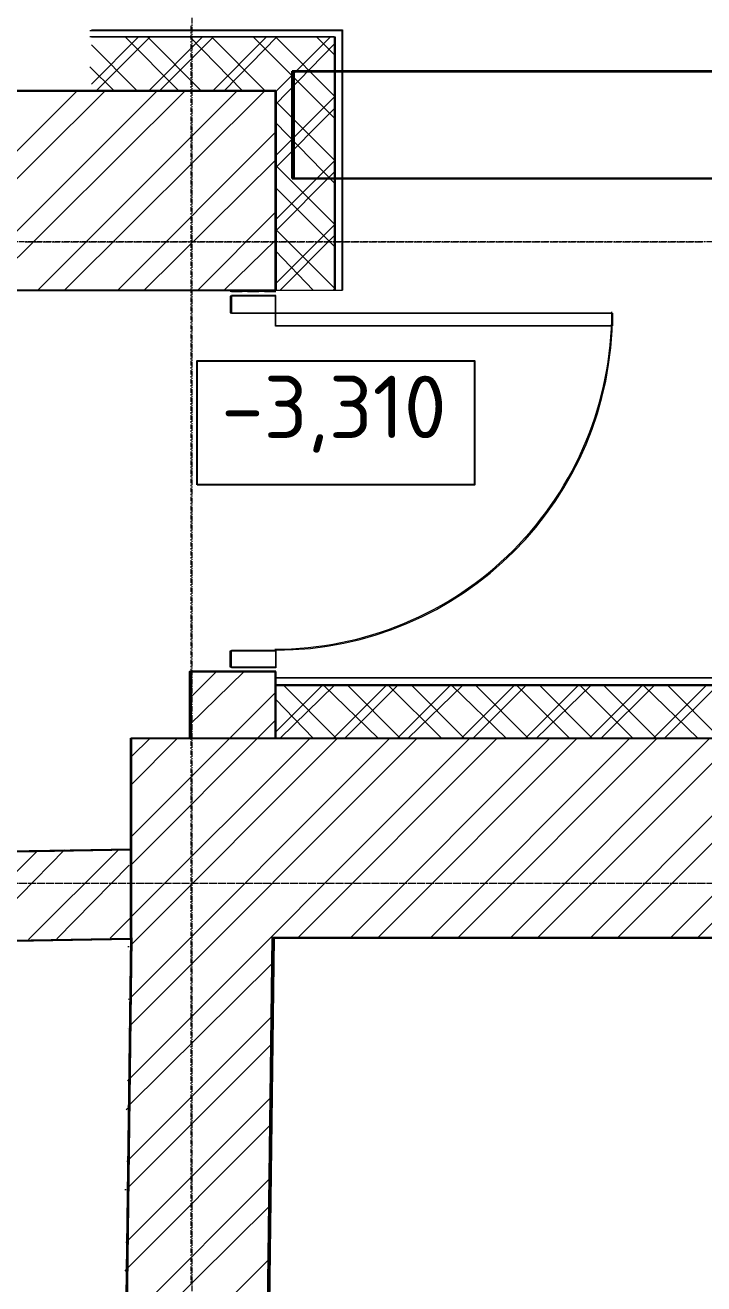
# Model space of a CAD drawing. Header units: millimetres. Extents: x -10178924 to 11692288, y -947381 to 58396.
# Drawn here: x 762690 to 764595, y -814164 to -810634 of the extents above; entities that cross this region are included whole.
import ezdxf

# ---------------------------------------------------------------- set-up
doc = ezdxf.new("R2010")
doc.units = ezdxf.units.MM
doc.linetypes.add('HIDDEN', pattern=[9.525, 6.35, -3.175])
doc.linetypes.add('осевая', pattern=[50.8, 31.75, -6.35, 6.35, -6.35])
for name, color, linetype, lineweight in [('PDF _0', 7, 'Continuous', 9), ('PDF _Текст', 7, 'Continuous', 5), ('АР_Двери', 250, 'Continuous', 9), ('Двери', 7, 'Continuous', 9), ('Основная ГКЛ', 250, 'Continuous', 9), ('Отделка СТЕН', 6, 'Continuous', 13), ('Размеры осевые', 153, 'Continuous', 9), ('Стены внутренние', 7, 'Continuous', 18), ('Стены.1', 7, 'Continuous', 25), ('ШТРИХОВКА', 252, 'Continuous', 15)]:
    doc.layers.add(name, color=color, linetype=linetype, lineweight=lineweight)
for name, color, linetype, true_color in [('PDF _АР_Двери', 7, 'Continuous', 0x545454), ('PDF _Основная ГКЛ', 7, 'Continuous', 0x545454), ('PDF _Отметки', 7, 'Continuous', 0x7f9fff), ('PDF _Размеры осевые', 7, 'Continuous', 0x5d6970), ('PDF _штриховка', 7, 'Continuous', 0x95834a)]:
    doc.layers.add(name, color=color, linetype=linetype, true_color=true_color)
for name, color, linetype in [('PDF _Лестницы _ крыльца.1', 7, 'Continuous'), ('PDF _Отделка СТЕН', 6, 'Continuous'), ('PDF _Стены внутр.1', 7, 'Continuous'), ('PDF _Стены.1', 7, 'Continuous'), ('Лестницы _ крыльца.1', 7, 'Continuous'), ('Стены внутр.1', 7, 'Continuous')]:
    doc.layers.add(name, color=color, linetype=linetype)
doc.layers.add('PDF _Стены внутренние', color=7, linetype='Continuous', lineweight=9, true_color=0x7f7f7f)
doc.styles.add('PDF ISOCPEUR', font='isocpeur.ttf')
pattern_1 = [(45, (-79853.19, 25128.16), (-112.2532, 112.2532), [])]

# ---------------------------------------------------------------- blocks, each defined once
blk = doc.blocks.new('*U2228')
at = {"layer": 'АР_Двери'}
for points in [[(-994.8, 0), (-1044.8, 0), (-1044.8, 125), (-994.8, 125)], [(-50, 0), (0, 0), (0, 125), (-50, 125)], [(-50, -944.8), (-85, -944.8), (-85, 0), (-50, 0)]]:
    blk.add_lwpolyline(points, close=True, dxfattribs=at)
blk.add_arc((-50, 0), 944.8, 180, 270, dxfattribs=at)
at = {"layer": 'Основная ГКЛ', "linetype": 'HIDDEN', "ltscale": 5}
for p, q in [((-1054.8, 125), (-1054.8, 0)), ((10, 0), (10, 125))]:
    blk.add_line(p, q, dxfattribs=at)
blk = doc.blocks.new('A$C5282721b')
at = {"layer": 'Отделка СТЕН', "true_color": 0x000000, "transparency": 33554687}
h = blk.add_hatch(dxfattribs=at)
h.set_pattern_fill('ANSI37', color=18, scale=40)
h.set_pattern_definition([(45, (-79686.8, 25228.16), (-89.80256, 89.80256), []), (135, (-79686.8, 25228.16), (-89.80256, -89.80256), [])])
h.paths.add_polyline_path([(44326.74, -31692.839), (41201.511, -31692.839), (41035.118, -31692.839), (41035.118, -31842.839), (41356.355, -31842.839), (44263.903, -31842.839)])
h.paths.add_polyline_path([(41201.511, -29876.036), (40517.282, -29876.036), (40517.282, -30026.036), (41035.118, -30026.036), (41035.118, -30586.036), (41201.511, -30586.036)])
at = {"layer": 'ШТРИХОВКА', "ltscale": 100, "true_color": 0x000000, "transparency": 33554687}
h = blk.add_hatch(dxfattribs=at)
h.set_pattern_fill('ANSI31', color=18, scale=50)
h.set_pattern_definition(pattern_1)
edge = h.paths.add_edge_path()
edge.add_line((36498.921, -37009.188), (36898.882, -37014.787))
edge.add_line((36898.882, -37014.787), (36964.029, -32428.119))
edge.add_line((36964.029, -32428.119), (37032.722, -32428.119))
edge.add_line((37032.722, -32428.119), (37032.722, -30586.036))
edge.add_line((37032.722, -30586.036), (38904.657, -30586.036))
edge.add_line((38904.657, -30586.036), (38902.425, -30898.17))
edge.add_line((38902.425, -30898.17), (39152.455, -30898.17))
edge.add_line((39152.455, -30898.17), (39154.793, -30586.036))
edge.add_line((39154.793, -30586.036), (41035.118, -30586.036))
edge.add_line((41035.118, -30586.036), (41035.118, -30412.839))
edge.add_line((41035.118, -30412.839), (41035.118, -30026.036))
edge.add_line((41035.118, -30026.036), (36472.722, -30026.036))
edge.add_line((36472.722, -30026.036), (36472.722, -31868.119))
edge.add_line((36472.722, -31868.119), (30542.101, -31868.119))
edge.add_line((30542.101, -31868.119), (30542.101, -32424.051))
edge.add_line((30542.101, -32424.051), (36563.99, -32428.119))
edge.add_line((36563.99, -32428.119), (36498.921, -37066.477))
h.paths.add_polyline_path([(25192.811, -31868.119), (17563.142, -31868.119), (17563.142, -30066.63), (12841.199, -30066.63), (12841.199, -31868.119), (7024.898, -31868.119), (7024.898, -31969.641), (7024.898, -32428.119), (13001.199, -32428.119), (13001.199, -38443.071), (10379.676, -38473.857), (10379.676, -38873.885), (13001.199, -38843.098), (13401.199, -38838.401), (13401.199, -32428.119), (13401.199, -30626.63), (17003.142, -30626.63), (17003.142, -32428.119), (17003.142, -38795.762), (36871.442, -38820.294), (36872.104, -38529.718), (36884.044, -38081.988), (36484.836, -38082.681), (36480.32, -38405.312), (17403.142, -38395.958), (17403.142, -32428.119), (25753.823, -32428.119), (25753.823, -31968.119)])
h = blk.add_hatch(dxfattribs=at)
h.set_pattern_fill('ANSI31', color=18, scale=50)
h.set_pattern_definition(pattern_1)
h.paths.add_polyline_path([(5440.998, -31868.119), (-7386.275, -31868.119), (-7386.275, -48296.478), (61378.75, -48296.478), (61378.75, -31842.839), (41035.118, -31842.839), (41035.118, -31656.036), (40796.248, -31656.036), (40796.248, -31842.839), (40629.962, -31842.839), (40629.962, -31942.839), (40605.14, -34348.621), (40629.93, -32405.355), (39128.581, -32429.908), (40629.962, -32402.839), (40629.675, -32155.326), (39132.149, -32179.816), (39135.64, -31968.17), (38886.085, -31968.17), (38879.867, -32433.975), (40623.548, -32405.459), (40553.111, -38427.181), (40243.01, -38425.516), (40241.748, -38827.97), (43340.219, -38835.027), (43340.219, -38442.147), (40953.116, -38429.329), (41029.994, -32402.839), (54378.974, -32402.839), (54378.974, -35923.465), (54778.974, -35923.465), (54778.974, -32402.839), (60818.75, -32402.839), (60818.75, -41309.464), (60472.291, -41309.464), (60472.291, -41709.464), (60818.75, -41709.464), (60818.75, -47736.478), (44025.201, -47736.478), (44013.125, -46167.929), (43613.137, -46171.008), (43625.189, -47736.478), (27189.462, -47736.478), (27189.462, -44565.139), (26789.462, -44565.139), (26789.462, -47736.478), (10401.743, -47736.478), (10394.408, -46134.647), (9994.404, -46134.678), (10001.739, -47736.478), (-6826.275, -47736.478), (-6826.275, -41729.869), (-6530.734, -41731.097), (-6529.072, -41331.1), (-6826.275, -41329.865), (-6826.275, -32428.119), (-762.705, -32428.119), (-770.891, -36004.088), (-370.903, -36005.35), (-362.703, -32428.119), (5640.998, -32428.119), (5640.998, -31868.119)])
h.paths.add_polyline_path([(3584.804, -41373.023), (3584.804, -41773.13), (9973.974, -41799.679), (9987.536, -44634.678), (10387.54, -44634.678), (10372.735, -41401.332)], flags=17)
h.paths.add_polyline_path([(2513.142, -41768.578), (2514.803, -41368.779), (-383.184, -41356.638), (-371.114, -37407.013), (-774.123, -37406.088), (-783.181, -41354.976), (-5508.242, -41335.314), (-5509.901, -41734.604)], flags=17)
at = {"color": 18, "lineweight": 30, "true_color": 0x000000, "transparency": 33554687}
blk.add_line((41085.118, -29972.839), (41085.118, -30272.839), dxfattribs=at)
at = {"color": 18, "true_color": 0x000000, "transparency": 33554687}
blk.add_line((41035.118, -30026.036), (41035.118, -30586.036), dxfattribs=at)
for points in [[(36472.722, -30026.036), (41035.118, -30026.036)], [(39154.793, -30586.036), (41035.118, -30586.036)]]:
    blk.add_lwpolyline(points, dxfattribs=at)
at = {"layer": 'Лестницы _ крыльца.1', "color": 18, "lineweight": 30, "true_color": 0x000000, "transparency": 33554687}
for p, q in [((41085.118, -29972.839), (47195.118, -29972.839)), ((47195.118, -30272.839), (41085.118, -30272.839))]:
    blk.add_line(p, q, dxfattribs=at)
at = {"layer": 'Отделка СТЕН', "color": 18, "true_color": 0x000000, "transparency": 33554687}
blk.add_line((41035.118, -30586.036), (41221.511, -30586.036), dxfattribs=at)
for points in [[(40517.282, -29856.036), (41221.511, -29856.036)], [(41221.511, -29856.036), (41221.511, -30586.036)], [(40517.282, -29876.036), (41201.511, -29876.036)], [(41201.511, -29876.036), (41201.511, -30586.036)], [(41035.118, -31672.839), (44343.736, -31672.839)], [(41035.118, -31692.839), (44326.74, -31692.839)]]:
    blk.add_lwpolyline(points, dxfattribs=at)
at = {"layer": 'Размеры осевые', "color": 251, "linetype": 'осевая', "ltscale": 0.5, "transparency": 33554687}
for p, q in [((40800, -40100), (40800, -25800)), ((-9750, -30450), (44700, -30450)), ((-9750, -32250), (62308.109, -32250)), ((-9718.727, -32250), (61848.609, -32250)), ((-9718.727, -32250), (61848.609, -32250))]:
    blk.add_line(p, q, dxfattribs=at)
at = {"layer": 'Стены внутр.1', "color": 18, "linetype": 'Continuous', "true_color": 0x000000, "transparency": 33554687, "flags": 128}
for points in [[(38886.085, -31968.17), (38879.867, -32433.975), (40629.93, -32405.355)], [(40630.712, -32155.309), (39132.479, -32179.81)], [(40629.962, -32402.839), (40605.14, -34348.621)], [(40953.116, -38429.329), (41029.994, -32402.839)]]:
    blk.add_lwpolyline(points, dxfattribs=at)
at = {"layer": 'Стены внутренние', "color": 18, "true_color": 0x000000, "transparency": 33554687, "flags": 128}
blk.add_lwpolyline([(41035.118, -31672.839), (41035.118, -31672.839), (47824.23, -31672.839)], dxfattribs=at)
at = {"layer": 'Стены.1', "color": 18, "linetype": 'Continuous', "true_color": 0x000000, "transparency": 33554687, "flags": 128}
for points in [[(36472.722, -30026.036), (41035.118, -30026.036)], [(40629.962, -31842.839), (54568.725, -31842.839)], [(40629.962, -32402.839), (40629.962, -31842.839)], [(41029.994, -32402.839), (54378.974, -32402.839)]]:
    blk.add_lwpolyline(points, dxfattribs=at)
at = {"layer": 'Стены.1', "color": 18, "linetype": 'Continuous', "true_color": 0x000000, "transparency": 33554687}
blk.add_lwpolyline([(41035.118, -31656.036), (40796.248, -31656.036), (40796.248, -31842.839), (41035.118, -31842.839)], close=True, dxfattribs=at)
at = {"layer": 'Двери', "color": 18, "linetype": 'Continuous', "ltscale": 2, "true_color": 0x000000, "transparency": 33554687, "rotation": 90}
blk.add_blockref('*U2228', (41035.118, -30601.282), dxfattribs=at)

msp = doc.modelspace()

# ---------------------------------------------------------------- linework, layer by layer
at = {"layer": 'PDF _0', "lineweight": 30}
msp.add_lwpolyline([(763439.1, -810762.7), (763439.1, -811063.2)], dxfattribs=at)
at = {"layer": 'PDF _0', "lineweight": 25}
for points in [[(758829, -810817.7), (763392.4, -810817.7)], [(761508.7, -811376.5), (763392.5, -811376.5), (763392.5, -810817.7)]]:
    msp.add_lwpolyline(points, dxfattribs=at)
at = {"layer": 'PDF _АР_Двери', "lineweight": 9}
for points in [[(763392.5, -811440), (763392.5, -811393.4), (763265.5, -811393.4), (763265.5, -811440)], [(764336.6, -811440), (764336.6, -811478.1), (763392.6, -811478.1), (763392.6, -811440)], [(763392.5, -812388.3), (763392.5, -812434.8), (763265.5, -812434.8), (763265.5, -812388.3)]]:
    msp.add_lwpolyline(points, close=True, dxfattribs=at)
msp.add_arc((763390.4, -811437.9), 946.1, 269.9999, 0.0001, dxfattribs=at)
at = {"layer": 'PDF _Лестницы _ крыльца.1', "lineweight": 30}
msp.add_lwpolyline([(763439.1, -810762.7), (769551.8, -810762.7), (769551.8, -811063.2), (763439.1, -811063.2)], dxfattribs=at)
at = {"layer": 'PDF _Основная ГКЛ', "lineweight": 9}
for points in [[(763392.5, -811380.7), (763265.5, -811380.7)], [(763265.5, -812447.5), (763392.5, -812447.5)]]:
    msp.add_lwpolyline(points, dxfattribs=at)
at = {"layer": 'PDF _Отделка СТЕН', "lineweight": 13}
for points in [[(762871.8, -810648.4), (763578.8, -810648.4)], [(762871.8, -810665.3), (763557.6, -810665.3)], [(762888.8, -810817.7), (763041.2, -810665.3)], [(763121.6, -810817.7), (762969.2, -810665.3)], [(763066.6, -810817.7), (763219, -810665.3)], [(763299.4, -810817.7), (763151.2, -810665.3)], [(763248.6, -810817.7), (763396.8, -810665.3)], [(763557.6, -810893.9), (763329.1, -810665.3)], [(763557.6, -810716.1), (763506.8, -810665.3)], [(763557.6, -810665.3), (763557.6, -811376.5)], [(763578.8, -810648.4), (763578.8, -811376.5)], [(763392.5, -810855.8), (763557.6, -810686.5)], [(762939.6, -810817.7), (762871.8, -810750)], [(763392.5, -811033.6), (763557.6, -810868.5)], [(763557.6, -811075.9), (763392.5, -810906.6)], [(763392.5, -811211.4), (763557.6, -811046.3)], [(763557.6, -811253.7), (763392.5, -811088.6)], [(763405.2, -811376.5), (763557.6, -811224.1)], [(763498.4, -811376.5), (763392.5, -811266.4)], [(763392.5, -811376.5), (763578.8, -811376.5)], [(763392.5, -812464.5), (766698.7, -812464.5)], [(763392.5, -812485.6), (766681.7, -812485.6)], [(763405.2, -812633.8), (763557.6, -812485.6)], [(763680.4, -812633.8), (763528, -812485.6)], [(763587.3, -812633.8), (763735.4, -812485.6)], [(763858.2, -812633.8), (763710, -812485.6)], [(763765.1, -812633.8), (763917.5, -812485.6)], [(764040.2, -812633.8), (763887.9, -812485.6)], [(763947.1, -812633.8), (764095.3, -812485.6)], [(764218, -812633.8), (764069.9, -812485.6)], [(764124.9, -812633.8), (764277.3, -812485.6)], [(764395.9, -812633.8), (764247.7, -812485.6)], [(764306.9, -812633.8), (764455.1, -812485.6)], [(764577.9, -812633.8), (764425.5, -812485.6)], [(764484.7, -812633.8), (764632.9, -812485.6)], [(763498.4, -812633.8), (763392.5, -812523.7)]]:
    msp.add_lwpolyline(points, dxfattribs=at)
at = {"layer": 'PDF _Отметки', "lineweight": 25}
msp.add_lwpolyline([(763172.4, -811922.6), (763172.4, -811575.5), (763951.3, -811575.5), (763951.3, -811922.6)], close=True, dxfattribs=at)
at = {"layer": 'PDF _Размеры осевые', "lineweight": 9}
for points in [[(763155.5, -810648.4), (763155.5, -810635.7)], [(763155.5, -810656.8), (763155.5, -810652.6)], [(763155.5, -810673.8), (763155.5, -810661.1)], [(763155.5, -810682.2), (763155.5, -810678)], [(763155.5, -810699.2), (763155.5, -810686.5)], [(763155.5, -810707.6), (763155.5, -810703.4)], [(763155.5, -810724.6), (763155.5, -810711.9)], [(763155.5, -810733), (763155.5, -810728.8)], [(763155.5, -810750), (763155.5, -810737.3)], [(763155.5, -810758.4), (763155.5, -810754.2)], [(763155.5, -810775.4), (763155.5, -810762.7)], [(763155.5, -810783.8), (763155.5, -810779.6)], [(763155.5, -810800.8), (763155.5, -810788.1)], [(763155.5, -810809.2), (763155.5, -810805)], [(763155.5, -810826.2), (763155.5, -810813.5)], [(763155.5, -810834.6), (763155.5, -810830.4)], [(763155.5, -810851.6), (763155.5, -810838.9)], [(763155.5, -810860), (763155.5, -810855.8)], [(763155.5, -810877), (763155.5, -810864.3)], [(763155.5, -810885.4), (763155.5, -810881.2)], [(763155.5, -810902.4), (763155.5, -810889.7)], [(763155.5, -810910.8), (763155.5, -810906.6)], [(763155.5, -810927.8), (763155.5, -810915.1)], [(763155.5, -810936.2), (763155.5, -810932)], [(763155.5, -810953.2), (763155.5, -810940.5)], [(763155.5, -810961.6), (763155.5, -810957.4)], [(763155.5, -810978.6), (763155.5, -810965.9)], [(763155.5, -810987), (763155.5, -810982.8)], [(763155.5, -811004), (763155.5, -810991.3)], [(763155.5, -811012.4), (763155.5, -811008.2)], [(763155.5, -811029.4), (763155.5, -811016.7)], [(763155.5, -811037.8), (763155.5, -811033.6)], [(763155.5, -811054.8), (763155.5, -811042.1)], [(763155.5, -811063.2), (763155.5, -811059)], [(763155.5, -811080.2), (763155.5, -811067.5)], [(763155.5, -811088.6), (763155.5, -811084.4)], [(763155.5, -811105.6), (763155.5, -811092.9)], [(763155.5, -811114), (763155.5, -811109.8)], [(763155.5, -811131), (763155.5, -811118.3)], [(763155.5, -811139.4), (763155.5, -811135.2)], [(763155.5, -811156.4), (763155.5, -811143.7)], [(763155.5, -811164.8), (763155.5, -811160.6)], [(763155.5, -811181.8), (763155.5, -811169.1)], [(763155.5, -811190.2), (763155.5, -811186)], [(763155.5, -811207.2), (763155.5, -811194.5)], [(763155.5, -811215.6), (763155.5, -811211.4)], [(763155.5, -811232.6), (763155.5, -811219.9)], [(762689.8, -811241), (762694, -811241), (762711, -811241)], [(762715.2, -811241), (762719.4, -811241), (762736.4, -811241)], [(762740.6, -811241), (762744.8, -811241), (762761.8, -811241)], [(762766, -811241), (762770.2, -811241), (762787.2, -811241)], [(762791.4, -811241), (762795.6, -811241), (762812.6, -811241)], [(762816.8, -811241), (762821, -811241), (762838, -811241)], [(762842.2, -811241), (762846.4, -811241), (762863.4, -811241)], [(762867.6, -811241), (762871.8, -811241), (762888.8, -811241)], [(762893, -811241), (762897.2, -811241), (762914.2, -811241)], [(762918.4, -811241), (762922.6, -811241), (762939.6, -811241)], [(762943.8, -811241), (762948, -811241), (762965, -811241)], [(762969.2, -811241), (762973.4, -811241), (762990.4, -811241)], [(762994.6, -811241), (762998.8, -811241), (763015.8, -811241)], [(763020, -811241), (763024.2, -811241), (763041.2, -811241)], [(763045.4, -811241), (763049.6, -811241), (763066.6, -811241)], [(763070.8, -811241), (763075, -811241), (763092, -811241)], [(763096.2, -811241), (763100.4, -811241), (763117.4, -811241)], [(763121.6, -811241), (763125.8, -811241), (763142.8, -811241)], [(763147, -811241), (763151.2, -811241), (763168.2, -811241)], [(763155.5, -811241), (763155.5, -811236.8)], [(763155.5, -811258), (763155.5, -811245.3)], [(763155.5, -811266.4), (763155.5, -811262.2)], [(763172.4, -811241), (763176.6, -811241), (763193.6, -811241)], [(763197.8, -811241), (763202, -811241), (763219, -811241)], [(763223.2, -811241), (763227.4, -811241), (763244.4, -811241)], [(763248.6, -811241), (763252.8, -811241), (763269.8, -811241)], [(763274, -811241), (763278.2, -811241), (763295.2, -811241)], [(763299.4, -811241), (763303.6, -811241), (763320.6, -811241)], [(763324.8, -811241), (763329, -811241), (763346, -811241)], [(763350.2, -811241), (763354.4, -811241), (763371.4, -811241)], [(763375.6, -811241), (763379.8, -811241), (763396.8, -811241)], [(763401, -811241), (763405.2, -811241), (763422.2, -811241)], [(763426.4, -811241), (763430.6, -811241), (763447.6, -811241)], [(763451.8, -811241), (763456, -811241), (763473, -811241)], [(763477.2, -811241), (763481.4, -811241), (763498.4, -811241)], [(763502.6, -811241), (763506.8, -811241), (763523.8, -811241)], [(763528, -811241), (763532.2, -811241), (763549.2, -811241)], [(763553.4, -811241), (763557.6, -811241), (763574.6, -811241)], [(763578.8, -811241), (763583, -811241), (763600, -811241)], [(763604.2, -811241), (763608.4, -811241), (763625.4, -811241)], [(763629.6, -811241), (763633.8, -811241), (763650.8, -811241)], [(763655, -811241), (763659.2, -811241), (763676.2, -811241)], [(763680.4, -811241), (763684.6, -811241), (763701.6, -811241)], [(763705.8, -811241), (763710, -811241), (763727, -811241)], [(763731.2, -811241), (763735.4, -811241), (763752.4, -811241)], [(763756.6, -811241), (763760.8, -811241), (763777.8, -811241)], [(763782, -811241), (763786.2, -811241), (763803.2, -811241)], [(763807.4, -811241), (763811.6, -811241), (763828.6, -811241)], [(763832.8, -811241), (763837, -811241), (763854, -811241)], [(763858.2, -811241), (763862.4, -811241), (763879.4, -811241)], [(763883.6, -811241), (763887.8, -811241), (763904.8, -811241)], [(763909, -811241), (763913.2, -811241), (763930.2, -811241)], [(763934.4, -811241), (763938.6, -811241), (763955.6, -811241)], [(763959.8, -811241), (763964, -811241), (763981, -811241)], [(763985.2, -811241), (763989.4, -811241), (764006.4, -811241)], [(764010.6, -811241), (764014.8, -811241), (764031.8, -811241)], [(764036, -811241), (764040.2, -811241), (764057.2, -811241)], [(764061.4, -811241), (764065.6, -811241), (764082.6, -811241)], [(764086.8, -811241), (764091, -811241), (764108, -811241)], [(764112.2, -811241), (764116.4, -811241), (764133.4, -811241)], [(764137.6, -811241), (764141.8, -811241), (764158.8, -811241)], [(764163, -811241), (764167.2, -811241), (764184.2, -811241)], [(764188.4, -811241), (764192.6, -811241), (764209.6, -811241)], [(764213.8, -811241), (764218, -811241), (764235, -811241)], [(764239.2, -811241), (764243.4, -811241), (764260.4, -811241)], [(764264.6, -811241), (764268.8, -811241), (764285.8, -811241)], [(764290, -811241), (764294.2, -811241), (764311.2, -811241)], [(764315.4, -811241), (764319.6, -811241), (764336.6, -811241)], [(764340.8, -811241), (764345, -811241), (764362, -811241)], [(764366.2, -811241), (764370.4, -811241), (764387.4, -811241)], [(764391.6, -811241), (764395.9, -811241), (764412.8, -811241)], [(764417, -811241), (764421.2, -811241), (764438.2, -811241)], [(764442.4, -811241), (764446.6, -811241), (764463.6, -811241)], [(764467.8, -811241), (764472, -811241), (764489, -811241)], [(764493.2, -811241), (764497.4, -811241), (764514.4, -811241)], [(764518.6, -811241), (764522.9, -811241), (764539.8, -811241)], [(764544, -811241), (764548.2, -811241), (764565.2, -811241)], [(764569.4, -811241), (764573.6, -811241), (764590.6, -811241)], [(763155.5, -811283.4), (763155.5, -811270.7)], [(763155.5, -811291.8), (763155.5, -811287.6)], [(763155.5, -811308.8), (763155.5, -811296.1)], [(763155.5, -811317.2), (763155.5, -811313)], [(763155.5, -811334.2), (763155.5, -811321.5)], [(763155.5, -811342.6), (763155.5, -811338.4)], [(763155.5, -811359.6), (763155.5, -811346.9)], [(763155.5, -811368), (763155.5, -811363.8)], [(763155.5, -811385), (763155.5, -811372.3)], [(763155.5, -811393.4), (763155.5, -811389.2)], [(763155.5, -811410.4), (763155.5, -811397.7)], [(763155.5, -811418.8), (763155.5, -811414.6)], [(763155.5, -811435.8), (763155.5, -811423.1)], [(763155.5, -811444.2), (763155.5, -811440)], [(763155.5, -811461.2), (763155.5, -811448.5)], [(763155.5, -811469.6), (763155.5, -811465.4)], [(763155.5, -811486.6), (763155.5, -811473.9)], [(763155.5, -811495), (763155.5, -811490.8)], [(763155.5, -811512), (763155.5, -811499.3)], [(763155.5, -811520.4), (763155.5, -811516.2)], [(763155.5, -811537.4), (763155.5, -811524.7)], [(763155.5, -811545.8), (763155.5, -811541.6)], [(763155.5, -811562.8), (763155.5, -811550.1)], [(763155.5, -811571.2), (763155.5, -811567)], [(763155.5, -811588.2), (763155.5, -811575.5)], [(763155.5, -811596.6), (763155.5, -811592.4)], [(763155.5, -811613.6), (763155.5, -811600.9)], [(763155.5, -811622), (763155.5, -811617.8)], [(763155.5, -811639), (763155.5, -811626.3)], [(763155.5, -811647.4), (763155.5, -811643.2)], [(763155.5, -811664.4), (763155.5, -811651.7)], [(763155.5, -811672.8), (763155.5, -811668.6)], [(763155.5, -811689.8), (763155.5, -811677.1)], [(763155.5, -811698.2), (763155.5, -811694)], [(763155.5, -811715.2), (763155.5, -811702.5)], [(763155.5, -811723.6), (763155.5, -811719.4)], [(763155.5, -811740.6), (763155.5, -811727.9)], [(763155.5, -811749), (763155.5, -811744.8)], [(763155.5, -811766), (763155.5, -811753.3)], [(763155.5, -811774.4), (763155.5, -811770.2)], [(763155.5, -811791.4), (763155.5, -811778.7)], [(763155.5, -811799.8), (763155.5, -811795.6)], [(763155.5, -811816.8), (763155.5, -811804.1)], [(763155.5, -811825.2), (763155.5, -811821)], [(763155.5, -811842.2), (763155.5, -811829.5)], [(763155.5, -811850.6), (763155.5, -811846.4)], [(763155.5, -811867.6), (763155.5, -811854.9)], [(763155.5, -811876), (763155.5, -811871.8)], [(763155.5, -811893), (763155.5, -811880.3)], [(763155.5, -811901.4), (763155.5, -811897.2)], [(763155.5, -811918.4), (763155.5, -811905.7)], [(763155.5, -811926.8), (763155.5, -811922.6)], [(763155.5, -811943.8), (763155.5, -811931.1)], [(763155.5, -811952.2), (763155.5, -811948)], [(763155.5, -811969.2), (763155.5, -811956.5)], [(763155.5, -811977.6), (763155.5, -811973.4)], [(763155.5, -811994.6), (763155.5, -811981.9)], [(763155.5, -812003), (763155.5, -811998.8)], [(763155.5, -812020), (763155.5, -812007.3)], [(763155.5, -812028.4), (763155.5, -812024.2)], [(763155.5, -812045.4), (763155.5, -812032.7)], [(763155.5, -812053.8), (763155.5, -812049.6)], [(763155.5, -812070.8), (763155.5, -812058.1)], [(763155.5, -812079.2), (763155.5, -812075)], [(763155.5, -812096.2), (763155.5, -812083.5)], [(763155.5, -812104.6), (763155.5, -812100.4)], [(763155.5, -812121.6), (763155.5, -812108.9)], [(763155.5, -812130), (763155.5, -812125.8)], [(763155.5, -812147), (763155.5, -812134.3)], [(763155.5, -812155.4), (763155.5, -812151.2)], [(763155.5, -812172.4), (763155.5, -812159.7)], [(763155.5, -812180.8), (763155.5, -812176.6)], [(763155.5, -812197.8), (763155.5, -812185.1)], [(763155.5, -812206.2), (763155.5, -812202)], [(763155.5, -812223.2), (763155.5, -812210.5)], [(763155.5, -812231.6), (763155.5, -812227.4)], [(763155.5, -812248.6), (763155.5, -812235.9)], [(763155.5, -812257), (763155.5, -812252.8)], [(763155.5, -812274), (763155.5, -812261.3)], [(763155.5, -812282.4), (763155.5, -812278.2)], [(763155.5, -812299.4), (763155.5, -812286.7)], [(763155.5, -812307.8), (763155.5, -812303.6)], [(763155.5, -812324.8), (763155.5, -812312.1)], [(763155.5, -812333.2), (763155.5, -812329)], [(763155.5, -812350.2), (763155.5, -812337.5)], [(763155.5, -812358.6), (763155.5, -812354.4)], [(763155.5, -812375.6), (763155.5, -812362.9)], [(763155.5, -812384), (763155.5, -812379.8)], [(763155.5, -812401), (763155.5, -812388.3)], [(763155.5, -812409.4), (763155.5, -812405.2)], [(763155.5, -812426.4), (763155.5, -812413.7)], [(763155.5, -812434.8), (763155.5, -812430.6)], [(763155.5, -812451.8), (763155.5, -812439.1)], [(763155.5, -812460.2), (763155.5, -812456)], [(763155.5, -812477.2), (763155.5, -812464.5)], [(763155.5, -812485.6), (763155.5, -812481.4)], [(763155.5, -812502.6), (763155.5, -812489.9)], [(763155.5, -812511), (763155.5, -812506.8)], [(763155.5, -812528), (763155.5, -812515.3)], [(763155.5, -812536.4), (763155.5, -812532.2)], [(763155.5, -812553.4), (763155.5, -812540.7)], [(763155.5, -812561.8), (763155.5, -812557.6)], [(763155.5, -812578.8), (763155.5, -812566.1)], [(763155.5, -812587.2), (763155.5, -812583)], [(763155.5, -812604.2), (763155.5, -812591.5)], [(763155.5, -812612.6), (763155.5, -812608.4)], [(763155.5, -812629.6), (763155.5, -812616.9)], [(763155.5, -812638), (763155.5, -812633.8)], [(763155.5, -812655), (763155.5, -812642.3)], [(763155.5, -812663.4), (763155.5, -812659.2)], [(763155.5, -812680.4), (763155.5, -812667.7)], [(763155.5, -812688.8), (763155.5, -812684.6)], [(763155.5, -812705.8), (763155.5, -812693.1)], [(763155.5, -812714.2), (763155.5, -812710)], [(763155.5, -812731.2), (763155.5, -812718.5)], [(763155.5, -812739.6), (763155.5, -812735.4)], [(763155.5, -812756.6), (763155.5, -812743.9)], [(763155.5, -812765), (763155.5, -812760.8)], [(763155.5, -812782), (763155.5, -812769.3)], [(763155.5, -812790.4), (763155.5, -812786.2)], [(763155.5, -812807.4), (763155.5, -812794.7)], [(763155.5, -812815.8), (763155.5, -812811.6)], [(763155.5, -812832.8), (763155.5, -812820.1)], [(763155.5, -812841.2), (763155.5, -812837)], [(763155.5, -812858.2), (763155.5, -812845.5)], [(763155.5, -812866.6), (763155.5, -812862.4)], [(763155.5, -812883.6), (763155.5, -812870.9)], [(763155.5, -812892), (763155.5, -812887.8)], [(763155.5, -812909), (763155.5, -812896.3)], [(763155.5, -812917.4), (763155.5, -812913.2)], [(763155.5, -812934.4), (763155.5, -812921.7)], [(763155.5, -812942.8), (763155.5, -812938.6)], [(763155.5, -812959.8), (763155.5, -812947.1)], [(763155.5, -812968.2), (763155.5, -812964)], [(763155.5, -812985.2), (763155.5, -812972.5)], [(763155.5, -812993.6), (763155.5, -812989.4)], [(763155.5, -813010.6), (763155.5, -812997.9)], [(763155.5, -813019), (763155.5, -813014.8)], [(763155.5, -813036), (763155.5, -813023.3)], [(762694, -813040.2), (762694, -813040.2)], [(762698.3, -813040.2), (762715.2, -813040.2)], [(762719.4, -813040.2), (762719.4, -813040.2)], [(762723.7, -813040.2), (762740.6, -813040.2)], [(762744.8, -813040.2), (762744.8, -813040.2)], [(762749.1, -813040.2), (762766, -813040.2)], [(762770.2, -813040.2), (762770.2, -813040.2)], [(762774.5, -813040.2), (762791.4, -813040.2)], [(762795.6, -813040.2), (762795.6, -813040.2)], [(762799.9, -813040.2), (762816.8, -813040.2)], [(762821, -813040.2), (762821, -813040.2)], [(762825.3, -813040.2), (762842.2, -813040.2)], [(762846.4, -813040.2), (762846.4, -813040.2)], [(762850.7, -813040.2), (762867.6, -813040.2)], [(762871.8, -813040.2), (762871.8, -813040.2)], [(762876.1, -813040.2), (762893, -813040.2)], [(762897.2, -813040.2), (762897.2, -813040.2)], [(762901.5, -813040.2), (762918.4, -813040.2)], [(762922.6, -813040.2), (762922.6, -813040.2)], [(762926.9, -813040.2), (762943.8, -813040.2)], [(762948, -813040.2), (762948, -813040.2)], [(762952.3, -813040.2), (762969.2, -813040.2)], [(762973.4, -813040.2), (762973.4, -813040.2)], [(762977.7, -813040.2), (762994.6, -813040.2)], [(762998.8, -813040.2), (762998.8, -813040.2)], [(763003.1, -813040.2), (763020, -813040.2)], [(763024.2, -813040.2), (763024.2, -813040.2)], [(763028.5, -813040.2), (763045.4, -813040.2)], [(763049.6, -813040.2), (763049.6, -813040.2)], [(763053.9, -813040.2), (763070.8, -813040.2)], [(763075, -813040.2), (763075, -813040.2)], [(763079.3, -813040.2), (763096.2, -813040.2)], [(763100.4, -813040.2), (763100.4, -813040.2)], [(763104.7, -813040.2), (763121.6, -813040.2)], [(763125.8, -813040.2), (763125.8, -813040.2)], [(763130.1, -813040.2), (763147, -813040.2)], [(763151.2, -813040.2), (763151.2, -813040.2)], [(763155.5, -813044.4), (763155.5, -813040.2), (763172.4, -813040.2)], [(763155.5, -813061.4), (763155.5, -813048.7)], [(763155.5, -813069.8), (763155.5, -813065.6)], [(763176.6, -813040.2), (763176.6, -813040.2)], [(763180.9, -813040.2), (763197.8, -813040.2)], [(763202, -813040.2), (763202, -813040.2)], [(763206.3, -813040.2), (763223.2, -813040.2)], [(763227.4, -813040.2), (763227.4, -813040.2)], [(763231.7, -813040.2), (763248.6, -813040.2)], [(763252.8, -813040.2), (763252.8, -813040.2)], [(763257.1, -813040.2), (763274, -813040.2)], [(763278.2, -813040.2), (763278.2, -813040.2)], [(763282.5, -813040.2), (763299.4, -813040.2)], [(763303.6, -813040.2), (763303.6, -813040.2)], [(763307.9, -813040.2), (763324.8, -813040.2)], [(763329, -813040.2), (763329, -813040.2)], [(763333.3, -813040.2), (763350.2, -813040.2)], [(763354.4, -813040.2), (763354.4, -813040.2)], [(763358.7, -813040.2), (763375.6, -813040.2)], [(763379.8, -813040.2), (763379.8, -813040.2)], [(763384.1, -813040.2), (763401, -813040.2)], [(763405.2, -813040.2), (763405.2, -813040.2)], [(763409.5, -813040.2), (763426.4, -813040.2)], [(763430.6, -813040.2), (763430.6, -813040.2)], [(763434.9, -813040.2), (763451.8, -813040.2)], [(763456, -813040.2), (763456, -813040.2)], [(763460.3, -813040.2), (763477.2, -813040.2)], [(763481.4, -813040.2), (763481.4, -813040.2)], [(763485.7, -813040.2), (763502.6, -813040.2)], [(763506.8, -813040.2), (763506.8, -813040.2)], [(763511.1, -813040.2), (763528, -813040.2)], [(763532.2, -813040.2), (763532.2, -813040.2)], [(763536.5, -813040.2), (763553.4, -813040.2)], [(763557.6, -813040.2), (763557.6, -813040.2)], [(763561.9, -813040.2), (763578.8, -813040.2)], [(763583, -813040.2), (763583, -813040.2)], [(763587.3, -813040.2), (763604.2, -813040.2)], [(763608.4, -813040.2), (763608.4, -813040.2)], [(763612.7, -813040.2), (763629.6, -813040.2)], [(763633.8, -813040.2), (763633.8, -813040.2)], [(763638.1, -813040.2), (763655, -813040.2)], [(763659.2, -813040.2), (763659.2, -813040.2)], [(763663.5, -813040.2), (763680.4, -813040.2)], [(763684.6, -813040.2), (763684.6, -813040.2)], [(763688.9, -813040.2), (763705.8, -813040.2)], [(763710, -813040.2), (763710, -813040.2)], [(763714.3, -813040.2), (763731.2, -813040.2)], [(763735.4, -813040.2), (763735.4, -813040.2)], [(763739.7, -813040.2), (763756.6, -813040.2)], [(763760.8, -813040.2), (763760.8, -813040.2)], [(763765.1, -813040.2), (763782, -813040.2)], [(763786.2, -813040.2), (763786.2, -813040.2)], [(763790.5, -813040.2), (763807.4, -813040.2)], [(763811.6, -813040.2), (763811.6, -813040.2)], [(763815.9, -813040.2), (763832.8, -813040.2)], [(763837, -813040.2), (763837, -813040.2)], [(763841.3, -813040.2), (763858.2, -813040.2)], [(763862.4, -813040.2), (763862.4, -813040.2)], [(763866.7, -813040.2), (763883.6, -813040.2)], [(763887.8, -813040.2), (763887.8, -813040.2)], [(763892.1, -813040.2), (763909, -813040.2)], [(763913.2, -813040.2), (763913.2, -813040.2)], [(763917.5, -813040.2), (763934.4, -813040.2)], [(763938.6, -813040.2), (763938.6, -813040.2)], [(763942.9, -813040.2), (763959.8, -813040.2)], [(763964, -813040.2), (763964, -813040.2)], [(763968.3, -813040.2), (763985.2, -813040.2)], [(763989.4, -813040.2), (763989.4, -813040.2)], [(763993.7, -813040.2), (764010.6, -813040.2)], [(764014.8, -813040.2), (764014.8, -813040.2)], [(764019.1, -813040.2), (764036, -813040.2)], [(764040.2, -813040.2), (764040.2, -813040.2)], [(764044.5, -813040.2), (764061.4, -813040.2)], [(764065.6, -813040.2), (764065.6, -813040.2)], [(764069.9, -813040.2), (764086.8, -813040.2)], [(764091, -813040.2), (764091, -813040.2)], [(764095.3, -813040.2), (764112.2, -813040.2)], [(764116.4, -813040.2), (764116.4, -813040.2)], [(764120.7, -813040.2), (764137.6, -813040.2)], [(764141.8, -813040.2), (764141.8, -813040.2)], [(764146.1, -813040.2), (764163, -813040.2)], [(764167.2, -813040.2), (764167.2, -813040.2)], [(764171.5, -813040.2), (764188.4, -813040.2)], [(764192.6, -813040.2), (764192.6, -813040.2)], [(764196.9, -813040.2), (764213.8, -813040.2)], [(764218, -813040.2), (764218, -813040.2)], [(764222.3, -813040.2), (764239.2, -813040.2)], [(764243.4, -813040.2), (764243.4, -813040.2)], [(764247.7, -813040.2), (764264.6, -813040.2)], [(764268.9, -813040.2), (764268.9, -813040.2)], [(764273.1, -813040.2), (764290, -813040.2)], [(764294.2, -813040.2), (764294.2, -813040.2)], [(764298.5, -813040.2), (764315.4, -813040.2)], [(764319.6, -813040.2), (764319.6, -813040.2)], [(764323.9, -813040.2), (764340.8, -813040.2)], [(764345, -813040.2), (764345, -813040.2)], [(764349.3, -813040.2), (764366.2, -813040.2)], [(764370.4, -813040.2), (764370.4, -813040.2)], [(764374.7, -813040.2), (764391.6, -813040.2)], [(764395.9, -813040.2), (764395.9, -813040.2)], [(764400.1, -813040.2), (764417, -813040.2)], [(764421.2, -813040.2), (764421.2, -813040.2)], [(764425.5, -813040.2), (764442.4, -813040.2)], [(764446.6, -813040.2), (764446.6, -813040.2)], [(764450.9, -813040.2), (764467.8, -813040.2)], [(764472, -813040.2), (764472, -813040.2)], [(764476.3, -813040.2), (764493.2, -813040.2)], [(764497.5, -813040.2), (764497.5, -813040.2)], [(764501.7, -813040.2), (764518.6, -813040.2)], [(764522.9, -813040.2), (764522.9, -813040.2)], [(764527.1, -813040.2), (764544, -813040.2)], [(764548.2, -813040.2), (764548.2, -813040.2)], [(764552.5, -813040.2), (764569.4, -813040.2)], [(764573.6, -813040.2), (764573.6, -813040.2)], [(764577.9, -813040.2), (764594.8, -813040.2)], [(763155.5, -813086.8), (763155.5, -813074.1)], [(763155.5, -813095.2), (763155.5, -813091)], [(763155.5, -813112.2), (763155.5, -813099.5)], [(763155.5, -813120.6), (763155.5, -813116.4)], [(763155.5, -813137.6), (763155.5, -813124.9)], [(763155.5, -813146), (763155.5, -813141.8)], [(763155.5, -813163), (763155.5, -813150.3)], [(763155.5, -813171.4), (763155.5, -813167.2)], [(763155.5, -813188.4), (763155.5, -813175.7)], [(763155.5, -813196.8), (763155.5, -813192.6)], [(763155.5, -813213.8), (763155.5, -813201.1)], [(763155.5, -813222.2), (763155.5, -813218)], [(763155.5, -813239.2), (763155.5, -813226.5)], [(763155.5, -813247.6), (763155.5, -813243.4)], [(763155.5, -813264.6), (763155.5, -813251.9)], [(763155.5, -813273), (763155.5, -813268.8)], [(763155.5, -813290), (763155.5, -813277.3)], [(763155.5, -813298.4), (763155.5, -813294.2)], [(763155.5, -813315.4), (763155.5, -813302.7)], [(763155.5, -813323.8), (763155.5, -813319.6)], [(763155.5, -813340.8), (763155.5, -813328.1)], [(763155.5, -813349.2), (763155.5, -813345)], [(763155.5, -813366.2), (763155.5, -813353.5)], [(763155.5, -813374.6), (763155.5, -813370.4)], [(763155.5, -813391.6), (763155.5, -813378.9)], [(763155.5, -813400), (763155.5, -813395.8)], [(763155.5, -813417), (763155.5, -813404.3)], [(763155.5, -813425.4), (763155.5, -813421.2)], [(763155.5, -813442.4), (763155.5, -813429.7)], [(763155.5, -813450.8), (763155.5, -813446.6)], [(763155.5, -813467.8), (763155.5, -813455.1)], [(763155.5, -813476.2), (763155.5, -813472)], [(763155.5, -813493.2), (763155.5, -813480.5)], [(763155.5, -813501.6), (763155.5, -813497.4)], [(763155.5, -813518.6), (763155.5, -813505.9)], [(763155.5, -813527), (763155.5, -813522.8)], [(763155.5, -813544), (763155.5, -813531.3)], [(763155.5, -813552.4), (763155.5, -813548.2)], [(763155.5, -813569.4), (763155.5, -813556.7)], [(763155.5, -813577.8), (763155.5, -813573.6)], [(763155.5, -813594.8), (763155.5, -813582.1)], [(763155.5, -813603.2), (763155.5, -813599)], [(763155.5, -813620.2), (763155.5, -813607.5)], [(763155.5, -813628.6), (763155.5, -813624.4)], [(763155.5, -813645.6), (763155.5, -813632.9)], [(763155.5, -813654), (763155.5, -813649.8)], [(763155.5, -813671), (763155.5, -813658.3)], [(763155.5, -813679.4), (763155.5, -813675.2)], [(763155.5, -813696.4), (763155.5, -813683.7)], [(763155.5, -813704.8), (763155.5, -813700.6)], [(763155.5, -813721.8), (763155.5, -813709.1)], [(763155.5, -813730.2), (763155.5, -813726)], [(763155.5, -813747.2), (763155.5, -813734.5)], [(763155.5, -813755.6), (763155.5, -813751.4)], [(763155.5, -813772.6), (763155.5, -813759.9)], [(763155.5, -813781), (763155.5, -813776.8)], [(763155.5, -813798), (763155.5, -813785.3)], [(763155.5, -813806.4), (763155.5, -813802.2)], [(763155.5, -813823.4), (763155.5, -813810.7)], [(763155.5, -813831.8), (763155.5, -813827.6)], [(763155.5, -813848.8), (763155.5, -813836.1)], [(763155.5, -813857.2), (763155.5, -813853)], [(763155.5, -813874.2), (763155.5, -813861.5)], [(763155.5, -813882.6), (763155.5, -813878.4)], [(763155.5, -813899.6), (763155.5, -813886.9)], [(763155.5, -813908), (763155.5, -813903.8)], [(763155.5, -813925), (763155.5, -813912.3)], [(763155.5, -813933.4), (763155.5, -813929.2)], [(763155.5, -813950.4), (763155.5, -813937.7)], [(763155.5, -813958.8), (763155.5, -813954.6)], [(763155.5, -813975.8), (763155.5, -813963.1)], [(763155.5, -813984.2), (763155.5, -813980)], [(763155.5, -814001.2), (763155.5, -813988.5)], [(763155.5, -814009.6), (763155.5, -814005.4)], [(763155.5, -814026.6), (763155.5, -814013.9)], [(763155.5, -814035), (763155.5, -814030.8)], [(763155.5, -814052), (763155.5, -814039.3)], [(763155.5, -814060.4), (763155.5, -814056.2)], [(763155.5, -814077.4), (763155.5, -814064.7)], [(763155.5, -814085.8), (763155.5, -814081.6)], [(763155.5, -814102.8), (763155.5, -814090.1)], [(763155.5, -814111.2), (763155.5, -814107)], [(763155.5, -814128.2), (763155.5, -814115.5)], [(763155.5, -814136.6), (763155.5, -814132.4)], [(763155.5, -814153.6), (763155.5, -814140.9)], [(763155.5, -814162), (763155.5, -814157.8)]]:
    msp.add_lwpolyline(points, dxfattribs=at)
at = {"layer": 'PDF _Стены внутр.1', "lineweight": 25}
for points in [[(761242, -812760.8), (761237.8, -813226.5), (762986.1, -813196.8)], [(762986.1, -812947.1), (761487.6, -812972.5)], [(762986.1, -813192.6), (762960.7, -815139.9)], [(763307.9, -819220.9), (763384.1, -813192.9)]]:
    msp.add_lwpolyline(points, dxfattribs=at)
at = {"layer": 'PDF _Стены внутренние', "color": 7, "lineweight": 9}
msp.add_lwpolyline([(763392.5, -812464.5), (770178.3, -812464.5)], dxfattribs=at)
at = {"layer": 'PDF _Стены.1', "lineweight": 25}
for points in [[(758829, -810817.7), (763392.4, -810817.7)], [(762986.1, -812633.8), (776921.8, -812633.8)], [(762986.1, -813192.6), (762986.1, -812633.8)], [(763384.1, -813192.6), (776735.6, -813192.6)]]:
    msp.add_lwpolyline(points, dxfattribs=at)
msp.add_lwpolyline([(763392.5, -812447.5), (763151.2, -812447.5), (763151.2, -812633.8), (763392.5, -812633.8)], close=True, dxfattribs=at)
at = {"layer": 'PDF _штриховка', "color": 251, "lineweight": 5, "true_color": 0x636466}
for points in [[(762351.1, -811376.5), (762914.1, -810817.7)], [(762575.5, -811376.5), (763138.5, -810817.7)], [(762799.9, -811376.5), (763362.9, -810817.7)], [(763024.2, -811376.5), (763392.5, -811012.4)], [(763248.6, -811376.5), (763392.5, -811236.8)], [(763151.2, -812595.7), (763303.6, -812447.5)], [(762986.1, -812989.4), (763392.5, -812583)], [(762981.9, -813442.4), (763790.4, -812633.8)], [(762986.1, -812765), (763117.4, -812633.8)], [(762986.1, -813213.8), (763566.1, -812633.8)], [(763456, -813192.6), (764014.8, -812633.8)], [(763680.4, -813192.6), (764239.2, -812633.8)], [(763904.8, -813192.6), (764463.6, -812633.8)], [(764129.1, -813192.6), (764687.9, -812633.8)], [(764353.5, -813192.6), (764912.3, -812633.8)], [(764577.9, -813192.6), (765136.7, -812633.8)], [(762550.1, -813201.1), (762799.9, -812947.1)], [(762778.7, -813196.8), (762981.9, -812989.4)], [(762977.7, -813218), (762981.9, -813218)], [(762977.7, -813666.7), (763384.1, -813264.6)], [(762977.7, -813446.6), (762977.7, -813446.6)], [(762977.7, -813895.3), (763384.1, -813489)], [(762973.4, -813675.2), (762977.7, -813671)], [(763379.8, -813717.5), (762973.5, -814123.9), (762969.2, -814128.2)], [(762969.2, -813899.6), (762973.4, -813899.6)], [(762969.2, -814348.3), (763375.6, -813946.2)]]:
    msp.add_lwpolyline(points, dxfattribs=at)

# ---------------------------------------------------------------- block references
msp.add_blockref('A$C5282721b', (722358.6, -780790.4))

# ---------------------------------------------------------------- texts
at = {"layer": 'PDF _Текст', "color": 161, "true_color": 0x7f9fff, "insert": (763240.1, -811724.8), "char_height": 175, "attachment_point": 4, "style": 'PDF ISOCPEUR'}
msp.add_mtext('-3,310', dxfattribs=at)

doc.saveas('drawing.dxf')
